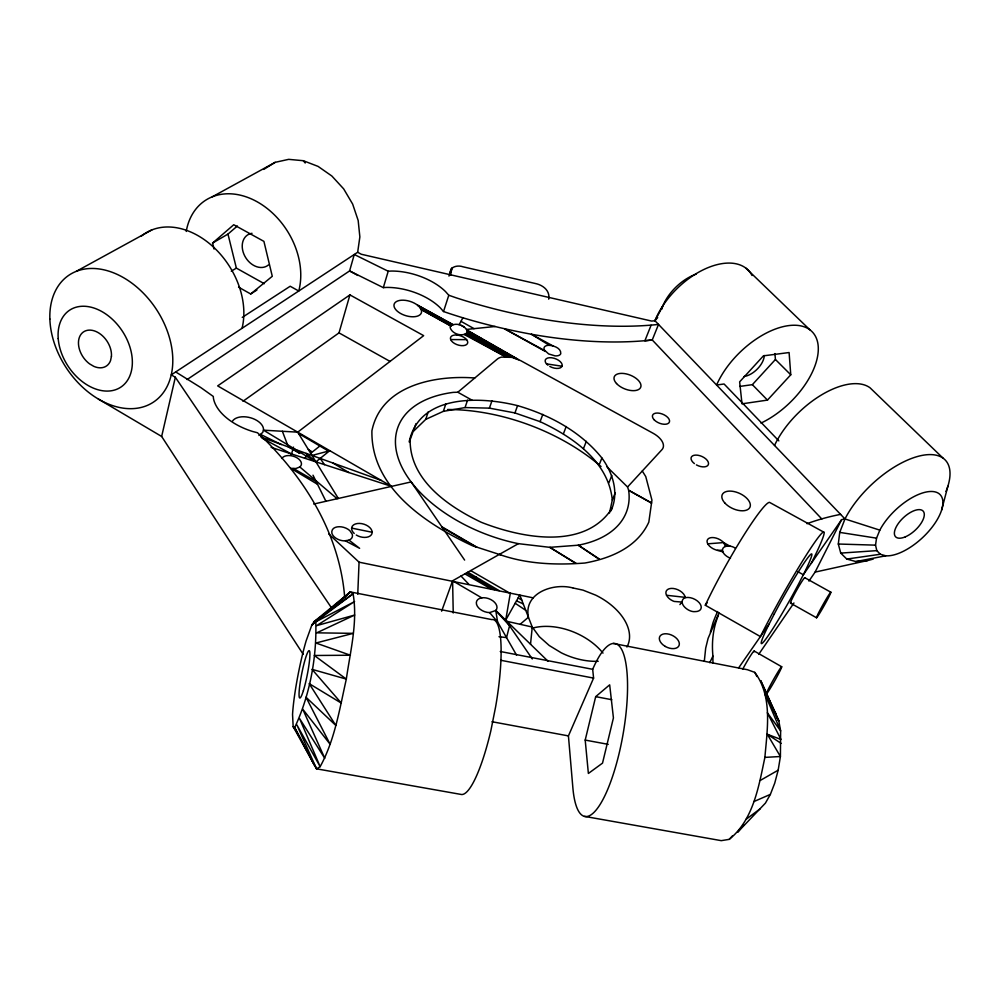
<?xml version="1.0" encoding="UTF-8"?>
<svg xmlns="http://www.w3.org/2000/svg" width="1000" height="1000" viewBox="0 0 1000 1000"><rect width="100%" height="100%" fill="white"/><g stroke="black" fill="none" stroke-linecap="round" stroke-linejoin="round"><path stroke-width="1.5" d="M584.513 816.388L721.25 840.65L729.225 839.362C753.5 819.875 758.8 786.175 764.887 757.387C767.237 729.45 772.825 696.388 754.788 672.387L747.525 669.737L613.263 643.438M685.212 597.825L685.713 597.638A10.337 6.138 25.2 0 1 697.5 601.062L699.275 602.775A10.337 6.138 25.2 0 1 695.163 611.613C688.062 612.55 676.538 602.337 685.225 597.35A10.312 6.125 24.8 0 0 673.238 588.462A10.312 6.125 24.8 0 0 666.538 595.275L667.763 597.1A9.8 5.825 24.8 0 0 674.163 601.438L681.888 602.075L679.912 604.6M357.75 594.275L359.062 562.175L328.713 533.913M704.338 660.962L705.688 648.138L708.112 638.325L719.025 613.038M530.525 644.237L532.25 627.038L519.788 595.013L505.712 620.138L532.288 658.962M873.325 558.987A70.163 32.625 -43.1 0 1 867.575 560.55L855.95 561.575L846.787 559.062L840.75 553.1L838.312 544.025L839.725 532.388L844.987 518.962A70.163 32.625 -43.1 0 1 917.862 456.4A70.163 32.625 -43.1 0 1 945.987 491.438M331.725 608.188L175.338 377.25L171.25 374.875L357.663 252.262L359.862 236.938L358.175 220.487L352.65 204.075L343.663 188.875L331.85 176.012L318.075 166.4L303.325 160.712L288.675 159.35L275.163 162.338L212.338 196.775M885.75 555.8L880.325 554.263L876.825 550.638L875.525 545.15L876.538 538.162L879.825 530.138A42.4 19.338 -43 0 1 928.162 491.688A42.4 19.338 -43 0 1 935.325 522.7A42.4 19.338 -43 0 1 885.75 555.8L855.95 561.575M505.712 620.138L510.35 593.025M743.538 825.062L737.738 832.1L765.413 803.125L770.375 794.388L774.737 783.138L778.162 770.2L780.413 756.513L780.625 730.875L778.775 720.788L760.8 680.788L778.775 720.788L776.375 716.85M467.113 332.663L467.362 331.463C465.5 325.262 455.238 321.763 450.425 326.388L450.163 327.587C451.975 333.9 462.35 337.312 467.113 332.663L511.962 357.362L520.675 360.637L653.1 433.263A18.525 10.025 22.4 0 1 661.963 449.65L627.562 487L628.65 490.275L651.513 503.125M610.913 510.938C619.325 493.062 612.938 473.162 601.9 458C580.638 431.562 549.75 414.975 517.575 405.637C480.85 396.438 419.938 393.888 409.325 441.163M609.5 512.975L612.312 500.025L615.337 492.7M303.2 654.325L161.65 436.463L175.338 377.25M548.7 299.163C550.337 290.6 542.762 285 535.413 283.525L462.9 266.775C457.262 264.725 447.9 267 450.975 275.1M585.2 740.088L595.688 696.65L609.675 684.825L613.425 717.913L602.525 763.125L588.375 773.462L585.2 740.088L608.212 744.35M941.625 510.05L947.85 486.3M661.862 309.113L662.588 306.488A37.8 22.062 -44.4 0 1 696.125 274.15M710.375 632.137L713.012 622.7A411 229.338 33.5 0 1 717.625 611.525M291.388 454.6L293.5 447.125M242.987 401.275L339.012 332.875L349.925 294.9L423.663 335.65L297.725 432.163L263.475 430.175A16.312 9.575 14.4 0 0 250.8 417.85A16.312 9.575 14.4 0 0 232.488 421.125M187.1 379.55L349.6 270.925L383.325 287.638L388.212 271.238L391.238 271.05A46.8 24.262 17.4 0 1 445.562 291.625L448.787 295.25L456.262 297.85A289.675 131.1 18.4 0 0 658.512 324.425L652.25 339.963L644.85 340.85L651.075 325.275M448.963 276.087L451.238 268.962M449.913 273.95L451.737 268.263M450.15 274.75L452.425 267.65M821.838 519L652.25 339.963A288.163 132.387 18.4 0 1 531.413 334.25C501.637 328.713 472.163 321.413 443.525 311.537L448.787 295.25M409.275 442.125L415.988 423.663M413.525 431.213L425.75 419.363L428.212 411.875M425.75 419.363L443.338 411.35L445.825 403.925M443.338 411.35L465.025 407.575L467.562 400.188M465.025 407.575L489.4 408.137L491.975 400.8M441.625 611.175L452.6 580.788L518.375 543.663L549.825 547.337L578.275 545.2L599.362 559.075M489.4 408.137L514.938 412.938L517.575 405.637M612.312 500.025C608.438 461.388 572.513 436.763 540.1 421.662L542.812 414.387M563.425 433.787L566.2 426.525M583.475 448.612L586.325 441.35M598.975 465.275L601.9 458M608.862 482.775L611.838 475.487M791.312 600.625L790.788 601.862A14.65 0.963 -60.7 0 0 791.237 602.562M592.675 669.312A87.775 23.525 -80.1 0 1 626.725 669.525A87.775 23.525 -80.1 0 1 606.038 793.238A87.775 23.525 -80.1 0 1 572.863 787.712L568.425 735.9L593.587 678.1L592.675 669.312L500.262 651.5M817.425 615.275L816.862 616.5A14.7 0.737 -60.7 0 0 824.375 605.237A14.7 0.737 -60.7 0 0 829.887 593.25A14.7 0.737 -60.7 0 0 817.712 614.637M709.75 662.688L712.925 656.1A216.562 124.725 30.2 0 1 718.425 615.188M808.925 581.1L815.1 572.1L841.6 519.65L844.987 518.962L879.825 530.138M357.663 252.262L361.325 254.262L651.663 321.075L654.95 320.712L662.588 306.488M459.087 324.775L462.962 317.712M758.65 654.412L793.938 602.975M738.625 667.925L769.188 623.913M841.6 519.65L803.337 574.738L797.925 571.725M811.25 563.35A76.425 5.213 -60.7 0 0 814.262 542.975A76.425 5.213 -60.7 0 0 760.4 636.575L705.3 605.225L707.188 602.75M611.925 508.475C584.25 550.825 520.7 537.825 481.213 522.263C448.125 506.475 408.963 479.65 410.15 438.638M844.987 518.962L654.95 320.712L657.675 317.538M281.85 458.438L283 457.163A10.3 6.162 15.4 0 1 296.913 457.762A10.3 6.162 15.4 0 1 299.837 466.975L337.137 498.738M729.225 839.362L732.337 835.962M739.725 386.425L752.362 384.663L775.425 359.487L774.925 353.55M767.463 400.1L790.763 374.8L789.1 352.537L763.425 355.85L739.638 381.85L742.013 403.837L767.463 400.1L752.362 384.663M258.962 435.5L262.663 432.537L263.475 430.175L315.912 461.875L329.588 450.8M346.463 596L350.312 591.925L491.763 619.587A88.888 18.225 -79.6 0 1 495.588 706.975L490.875 730.662A88.888 18.238 -79.6 0 1 460.85 794.388L316.55 768.825L293.163 726.637L292.55 714.5A54.225 6.338 -78.8 0 1 306.112 640.925L311.863 624.963L314.137 621.613L350.312 591.925L353.1 593.75C357.9 622.137 350.325 651.025 346.325 679.1C339.625 708.688 334.925 739.762 320.15 766.65L316.55 768.825L294.662 727.588L293.163 726.637L296.637 731.625M214.05 249.037L212.562 243.062L233.75 224.737L263.913 241.375L272.275 276.288L250.688 293.975L238.575 287.175M212.562 243.062L227.975 234.088L237.375 225.987M350.312 591.925L316.525 620.95L319.025 618.962M520.112 624.312L528.425 617.225C523.4 592.837 553.575 582.663 572.75 587.925M518.375 543.663A121.85 69.975 20.3 0 1 400.325 463.713A121.85 69.975 20.3 0 1 453.387 392.362L457.812 392.238L497.312 359.087A18.113 9.663 19.6 0 1 501.587 357.1L511.962 357.362L466.912 332.9M321.413 616.975L324.988 613.975M327.375 611.975L345.275 597M304.562 458.113L307 456.188M310.65 453.3L320.375 445.613M746.175 819.225L760.2 808.775M548 661.225L495.788 610.487L489.65 612.6A10.762 6.825 21 0 1 477.225 606.013A10.762 6.825 21 0 1 481.262 597.925L483.725 597.712A10.762 6.825 21 0 1 494.688 602.413A10.762 6.825 21 0 1 495.788 610.487L497.562 621.888L516.55 655.113M349.925 294.9L217.662 385.887L391.55 486.375L271.137 447.362M242.25 317.4L290.188 286.25L298.75 291.012A69.425 52.237 57.5 0 0 255.725 201.012A69.425 52.237 57.5 0 0 186.238 231.45M250.688 293.975L256.925 290.012M263.7 169.412L275.163 162.338M231.287 271.2L236.363 268.113L264.312 283.712M760.3 780.425L778.162 770.2M299.837 466.975L295.963 468.5L290.8 468.338L317.512 484.288M76.363 271.3L151.862 229.925M753.9 801.575L770.375 794.388M730.475 558.237A9.887 5.6 25.1 0 1 723.062 552.413C719.837 545.025 731.213 544.788 735.088 548.138M730.337 546.362L723.612 542.587A9.862 5.587 24.8 0 0 707.738 539.312A9.862 5.587 24.8 0 0 717.513 550.337L722.425 550.275M349.038 540.138L344.225 540.887A10.675 6.662 16.9 0 1 332.788 535.2C330.688 532.525 331.938 528.475 335.188 527.45A10.675 6.662 16.9 0 1 349.812 530.625L352.25 534.2A10.675 6.662 16.9 0 1 349.038 540.138L359.625 548.337L345.337 540.825M260.925 437.038L311.988 455.462L329.837 450.725M313.738 504.05L411.138 481.925L464.625 560.087M815.1 572.1L867.575 560.55M846.787 559.062L880.325 554.263M461.138 334.775L456.95 335.025A9 4.775 18.5 0 0 452.887 342.35A9 4.775 18.5 0 0 467.425 343.6A9 4.775 18.5 0 0 456.9 335.025M466.587 329.425L495.175 326.488M707.738 543.825L723.612 542.587L725.462 546.388M840.75 553.1L876.825 550.638M383.325 287.638L386.337 287.425A46.513 24.462 17.4 0 1 440.337 307.9L443.525 311.537M764.887 757.387L780.413 756.513L767.288 734.25L780.975 739.463L767.35 712.763L780.625 730.875L765.113 694.525L778.775 720.788M549.362 345.325L547.812 345.35A8.875 4.625 20.1 0 0 544.388 350.025L548.625 353.925L555.138 355.875A8.875 4.625 20.1 0 0 560.775 353.7C561.263 348.188 553.888 345.65 549.362 345.325L531.413 334.25L553.025 345.95M781.112 743.375L767.288 734.25M450.662 339.562L466.625 339.65M474.775 378C435.325 374.95 381.15 385.112 371.912 430.812C370.788 487.912 426.438 524.212 472.362 545.712L499.312 554.425C526.587 564.163 556.225 565.212 584.875 563.025C610.588 558.413 637.375 547.312 648.825 522.1L651.938 500.125L645.75 476.575L642.288 471.012M838.312 544.025L875.525 545.15M472.638 576.938L476.35 577.225M666.538 595.275L685.225 597.35M498.975 636.712L506.538 637.6L509.562 625.75L495.788 610.487M549.788 366.438A8.925 4.688 20.2 0 0 562.15 365.863A8.925 4.688 20.2 0 0 551.8 357.8A8.925 4.688 20.2 0 0 546.5 363.875L562.025 366.225M839.725 532.388L876.538 538.162M491.987 721.725L568.425 735.9M595.688 696.65L611.812 699.712M500.688 660.263L593.587 678.1M359.062 562.175L533.125 597.837M351.637 528.112L372.1 532.25M573.225 588.025L583.013 590.138L595.7 595.15A53.487 33.4 23.3 0 1 626.925 647.038M465.575 335.05L482.238 338.787M506.475 621.225L532.25 627.038L539.338 636.7L549.237 645.5L561.263 652.8A53.487 33.4 23.3 0 0 598.225 661.287M717.513 550.337L722.875 551.875M514.938 412.938L540.1 421.662M311.988 455.462L381.35 480.487M523.225 603.85L516.5 600.875M388.212 271.238L354.275 254.488L349.6 270.925L357.837 275.45M260.8 434.525L279.688 443.8M464.275 334.525L505.425 356.65L465.3 334.188M262.025 438.137L291.275 453.888M544.85 350.7L504.725 328.875L545.312 351.438M452.2 324.913L419.738 307.3L417.562 305.212A14.275 7.462 17.4 0 0 395.275 302.425A14.275 7.462 17.4 0 0 406.55 315.9A14.275 7.462 17.4 0 0 421.112 309.45L450.95 325.775M453.088 324.6L417.562 305.212L452.65 324.663M467.188 332.287L514.225 357.95M465.825 333.913L507.525 356.712L466.388 333.55M724.825 544.288L728.037 546.038M467.3 331.775L516.45 358.7L467.1 330.387M823.55 532.025L769.5 502.35A75.85 7.55 -60.7 0 0 742.513 537.325A75.85 7.55 -60.7 0 0 705.3 605.225M461.3 325.487L464.412 327.2M651.55 502.875L628.65 490.275A121.85 69.975 20.3 0 1 578.275 545.2L599.05 559.15M499.475 554.338L500.688 555.013M804.725 577.663L830.788 592.175M450.725 326.037L421.112 309.45L419.738 307.3L451.6 325.225M457.812 392.238L472.275 400.312M339.012 332.875L390.1 361.45M460.975 321.325L474.05 328.65M790.6 603.188L816.575 617.788M308.75 450.175L311.675 451.812L308.312 449.462M467.038 330.125L518.612 359.6M754.212 651.038L781.725 666.762M293.538 468.575L316.137 481.525M470.662 570.6L509.113 592.762M518.138 597.962L521.737 600.037M464.888 573.862L490.95 588.913M442.362 527.55L475.513 546.737M441.8 526.737L476.912 547.2M481.812 597.888L452.6 580.788L453.237 612.975M298.512 433.45L328.488 451.087M467.825 572.2L499.15 590.65M98.325 399.038L161.65 436.463M466.538 572.925L494.375 589.637M332.825 462.975L348.825 472.537M576.138 563.337L549.825 547.337L575.612 563.35M175.7 371.95L200.875 387.612L213.3 396.463L213.4 398.088A51.975 29.95 14.8 0 0 252.587 431.463L257.488 432.762L266.525 441.287A465.238 299.95 4.9 0 1 344.663 596.975M291.55 448.088L299.775 453.325L288.337 446.925L282.375 431.275M280.575 444.125L281.312 444.6M515.175 603.263L525.737 610.325M306.125 453.45L315.912 461.875M546.5 363.875L547.95 365.225M745.888 268.137L809.925 329.85M943.088 458.188L870.037 387.788A67.663 34.275 -43.5 0 0 821.175 395.112A67.663 34.275 -43.5 0 0 774.525 445.462M606.838 466.7L627.562 487M775.425 359.487L790.763 374.8M778.85 440.875L724.075 384L716.6 385.025A65.625 35.462 -43.9 0 1 781.438 327.075A65.625 35.462 -43.9 0 1 817.3 357.825A65.625 35.462 -43.9 0 1 760.987 423.1M461.012 576.05L468.8 584.225M489.65 612.6L497.562 621.888M303.325 160.712L305.2 163.025M320.213 458.425L324.462 464.637M772.412 708.325L775.725 713.462L771.538 705.25M297.725 432.163L338.325 498.462M314.175 764.9L294.662 727.588C309.812 695.413 316.913 657.375 315.775 621.812L353.1 593.75L314.137 621.613L315.775 621.812L354.6 601.575L316.663 625.625L354.675 615.05L316.725 632.837L353.25 633.35L315.925 643.012L350.4 655.238L314.325 655.487L346.325 679.1L312.013 669.35L341.325 703.112L309.175 683.625L335.775 725.387L306 697.225L330.112 744.25L302.738 709.175L324.775 758.312L299.613 718.612L320.15 766.65L296.863 724.875L316.55 768.825M754.788 672.387L756.875 676.5M767.35 697.038L770.138 702.513M313 475.188L325.925 501.287M227.975 234.088L236.363 268.113M712.925 656.1L712.938 663.188M141.213 236.25A72.463 52.975 57 0 1 213.038 246.675A72.463 52.975 57 0 1 242.037 328.312M806.988 523.7A413.988 228.012 33.2 0 1 840.588 514.375M654.95 320.712A63.438 36.587 -44.3 0 1 704.625 269.137A63.438 36.587 -44.3 0 1 752.038 275.512M764.262 355.487A17.35 9.525 -44 0 1 744.112 376.488M268.363 265.025A18.3 13.875 57.7 0 1 244.713 255.912A18.3 13.875 57.7 0 1 252.025 233.3M694.4 463.6A9.287 5 23.5 0 1 695.812 455.087A9.287 5 23.5 0 1 708.538 463.363A9.287 5 23.5 0 1 696.375 464.888M356.25 535.013A10.562 6.55 17.4 0 0 366.538 537.288A10.562 6.55 17.4 0 0 372.15 532.663L371.938 530.862A10.562 6.55 17.4 0 0 357.25 523.538A10.562 6.55 17.4 0 0 354.212 533.475M531.862 628.312A52.625 33.825 23.5 0 1 603 653.1M447.525 409.513A153.775 91.137 20.3 0 1 601.038 466.525M791.587 599.975A14.65 0.963 -60.7 0 1 799.912 584.625A14.65 0.963 -60.7 0 1 804.85 577.95M754.075 651.838A15.6 1.087 -60.5 0 0 753.825 651.162L752.925 652.2A15.6 1.087 -60.5 0 0 742.7 669.237M766.65 693.763A15.662 0.838 -60.6 0 0 776.325 677.913L778.138 674.538A15.662 0.838 -60.6 0 0 781.388 666.912L780.55 667.987A15.662 0.838 -60.6 0 0 772.65 681.062A15.662 0.838 -60.6 0 0 766.438 693.263M111.438 356.287L110.562 360.55A20.538 14.35 56.3 0 1 93.8 366.35L89.6 363.888A20.538 14.35 56.3 0 1 78.95 338.762A20.538 14.35 56.3 0 1 97.587 332.287A20.538 14.35 56.3 0 1 111.438 356.287M774.212 614.087L768.787 624.7A51.438 3.513 -60.7 0 0 766.075 638.725A51.438 3.513 -60.7 0 0 798.45 584.25L803.737 573.975A51.438 3.513 -60.7 0 0 807.113 558.675A51.438 3.513 -60.7 0 0 774.212 614.087M314.2 622.95L311.863 624.963L314.25 622.962M665.3 646.438L663.05 644.887A10.65 6.525 25.4 0 1 664.912 633.775A10.65 6.525 25.4 0 1 679.35 643.8A10.65 6.525 25.4 0 1 665.3 646.438M49.862 319.037A76.25 53.712 56.4 0 0 143.95 406.662A76.25 53.712 56.4 0 0 140.125 290.025A76.25 53.712 56.4 0 0 49.862 319.037M905.35 536.838A18.837 8.6 -43 0 0 923.825 512.137A18.837 8.6 -43 0 0 898.825 522.788A18.837 8.6 -43 0 0 905.35 536.838M303.375 690.65A24.1 2.812 -78.8 0 0 309.65 651.325A24.1 2.812 -78.8 0 0 300.45 680.888A24.1 2.812 -78.8 0 0 303.375 690.65M58.212 338.6A46.225 32.3 56.3 0 0 116.5 389.387A46.225 32.3 56.3 0 0 110.938 318A46.225 32.3 56.3 0 0 58.212 338.6M654.075 419.712A9.075 4.8 22.4 0 0 668.85 422.925A9.075 4.8 22.4 0 0 660.05 413.35A9.075 4.8 22.4 0 0 654.075 419.712M724.912 503.088A15.213 8.312 24.5 0 0 749.362 508.2A15.213 8.312 24.5 0 0 734.013 491.55A15.213 8.312 24.5 0 0 724.912 503.088M616.512 383.525A14.225 7.412 21.6 0 0 639.788 388.65A14.225 7.412 21.6 0 0 626.188 373.888A14.225 7.412 21.6 0 0 616.512 383.525"/></g></svg>
